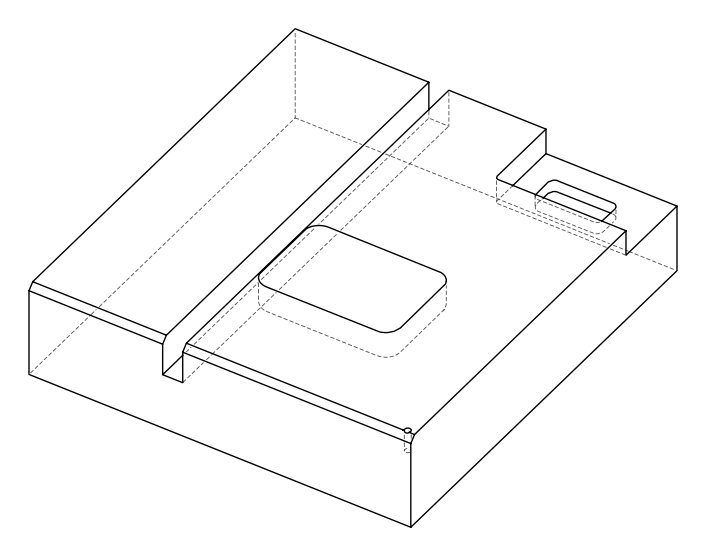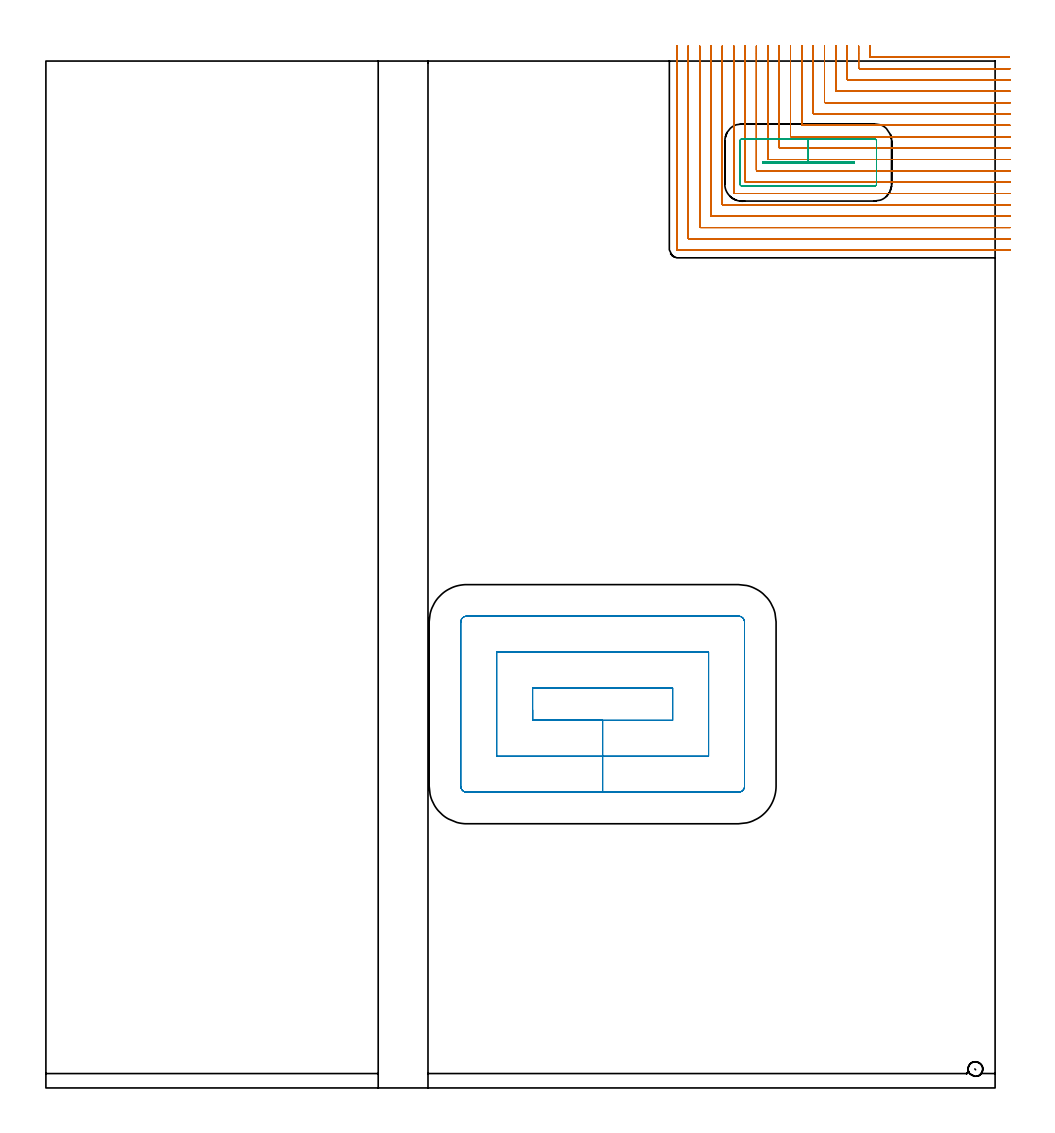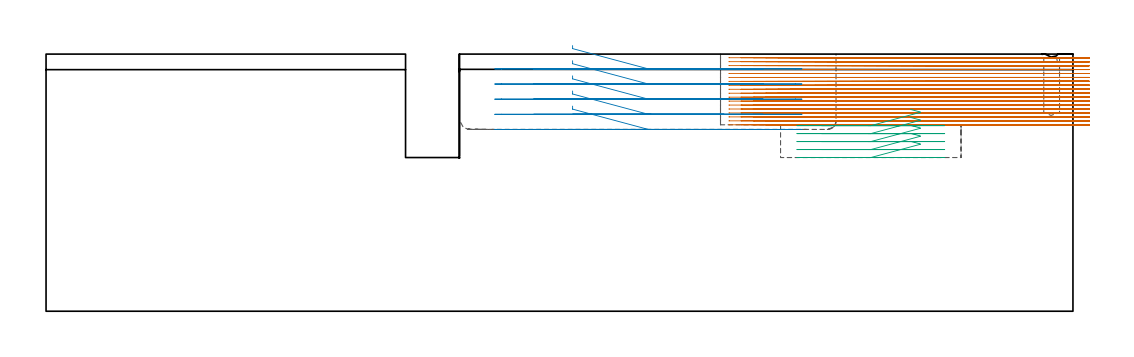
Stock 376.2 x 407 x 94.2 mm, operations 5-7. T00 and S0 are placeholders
(PLAN: 8 operations, 6 tool changes, 135.2 min)
(1 SPOT_DRILL | STEP1POCKET | NXT0321_9005460120000 | 0.03 min | 1 mm3)
(2 DRILL_BLIND_HOLE_INTO_CENTER | STEP1POCKET | NXT0301_029 | 0.1 min | 568 mm3)
(3 AREA_MILL | FG_CHAMFER_SURFACE | UGT0205_001 | 3.3 min | 2200 mm3)
(4 AREA_MILL_1 | FG_CHAMFER_SURFACE_1 | UGT0205_001 | 5.48 min | 3715 mm3)
(5 MILL_CORNER_NOTCH_RECTANGULAR | CORNER_NOTCH_RECTANGULAR | NXT0201_008 | Follow Part, ap 1.5, ae 75% | 97.23 min | 260737 mm3)
(6 MILL_RECTANGULAR_POCKET | POCKET_RECTANGULAR_STRAIGHT | NXT0201_007 | Follow Part, ap 6.25, ae 75% | 8.45 min | 353552 mm3)
(7 MILL_RECTANGULAR_POCKET_1 | POCKET_RECTANGULAR_STRAIGHT_1 | NXT0201_011 | Follow Part, ap 3, ae 75% | 2.75 min | 23785 mm3)
(8 MILL_RECTANGULAR_SLOT | SLOT_RECTANGULAR | NXT0201_012 | Follow Part, ap 4, ae 75% | 17.86 min | 303783 mm3)
(TOOL NXT0321_9005460120000 | NC Spot Drill, 142deg, 12mm, Carbide, Uncoated | D12 PA142 FL30 Z2)
(TOOL NXT0301_029 | Carbide Drill 5.8mm [860.1-0580-017A1-MM 2214] | D5.8 PA140 FL28 Z2)
(TOOL UGT0205_001 | Chamfer Mill 20 x 3 x 45 deg. | D20 FL50 Z2)
(TOOL NXT0201_008 | ENDMILL 6mm [2P460-0600-NA 1630] | D6 FL26 Z6)
(TOOL NXT0201_007 | ENDMILL 25mm [R216.25-25050GCK54P 1620] | D25 R3 FL54 Z5)
(TOOL NXT0201_011 | ENDMILL 12mm [2P460-1200-NA 1630] | D12 FL38 Z6)
(TOOL NXT0201_012 | ENDMILL 16mm [2P460-1600-NA 1630] | D16 FL38 Z6)
(OP 5 MILL_CORNER_NOTCH_RECTANGULAR)
G17 G21 G94 G90
T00 M6
G54
G17 G0 G90 X326.6 Y413. S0 M3
G43 Z104.317 H1
Z92.871
G94 G1 Y410. F250.
Y408.795 F500.
G3 X326.895 Y408.5 R0.3
G1 X378.798
X381.798 F250.
G0 Z104.317
X322.1 Y413.
Z92.871
G1 Y410.
Y404.295 F500.
G3 X322.395 Y404. R0.3
G1 X379.2
X382.2 F250.
G0 Z104.317
X317.6 Y413.
Z92.871
G1 Y410.
Y399.795 F500.
G3 X317.895 Y399.5 R0.3
G1 X379.2
X382.2 F250.
G0 Z104.317
X313.1 Y413.
Z92.871
G1 Y410.
Y395.295 F500.
G3 X313.395 Y395. R0.3
G1 X379.2
X382.2 F250.
G0 Z104.317
X308.6 Y413.
Z92.871
G1 Y410.
Y390.795 F500.
G3 X308.895 Y390.5 R0.3
G1 X379.2
X382.2 F250.
G0 Z104.317
X304.1 Y413.
Z92.871
G1 Y410.
Y386.295 F500.
G3 X304.395 Y386. R0.3
G1 X379.2
X382.2 F250.
G0 Z104.317
X299.6 Y413.
Z92.871
G1 Y410.
Y381.796 F500.
G3 X299.896 Y381.5 R0.3
G1 X379.2
X382.2 F250.
G0 Z104.317
X295.1 Y413.
Z92.871
G1 Y410.
Y377.296 F500.
G3 X295.396 Y377. R0.3
G1 X379.2
X382.2 F250.
G0 Z104.317
X290.6 Y413.
Z92.871
G1 Y410.
Y372.796 F500.
G3 X290.896 Y372.5 R0.3
G1 X379.2
X382.2 F250.
G0 Z104.317
X286.1 Y413.
Z92.871
G1 Y410.
Y368.296 F500.
G3 X286.396 Y368. R0.3
G1 X379.2
X382.2 F250.
G0 Z104.317
X281.6 Y413.
Z92.871
G1 Y410.
Y363.796 F500.
G3 X281.896 Y363.5 R0.3
G1 X379.2
X382.2 F250.
G0 Z104.317
X277.1 Y413.
Z92.871
G1 Y410.
Y359.297 F500.
G3 X277.397 Y359. R0.3
G1 X379.2
X382.2 F250.
G0 Z104.317
X272.6 Y413.
Z92.871
G1 Y410.
Y354.797 F500.
G3 X272.897 Y354.5 R0.3
G1 X379.2
X382.2 F250.
G0 Z104.317
X268.1 Y413.
Z92.871
G1 Y410.
Y350.297 F500.
G3 X268.397 Y350. R0.3
G1 X379.2
X382.2 F250.
G0 Z104.317
X263.6 Y413.
Z92.871
G1 Y410.
Y345.797 F500.
G3 X263.897 Y345.5 R0.3
G1 X379.2
X382.2 F250.
G0 Z104.317
X259.1 Y413.
Z92.871
G1 Y410.
Y341.297 F500.
G3 X259.397 Y341. R0.3
G1 X379.2
X382.2 F250.
G0 Z104.317
X254.6 Y413.
Z92.871
G1 Y410.
Y336.797 F500.
G3 X254.897 Y336.5 R0.3
G1 X379.2
X382.2 F250.
G0 Z104.317
X250.1 Y413.
Z92.871
G1 Y410.
Y332.297 F500.
G3 X250.397 Y332. R0.3
G1 X379.2
X382.2 F250.
G0 Z104.317
X326.6 Y413.
Z91.426
G1 Y410.
Y408.795 F500.
G3 X326.895 Y408.5 R0.3
G1 X378.798
X381.798 F250.
G0 Z104.317
X322.1 Y413.
Z91.426
G1 Y410.
Y404.295 F500.
G3 X322.395 Y404. R0.3
G1 X379.2
X382.2 F250.
G0 Z104.317
X317.6 Y413.
Z91.426
G1 Y410.
Y399.795 F500.
G3 X317.895 Y399.5 R0.3
G1 X379.2
X382.2 F250.
G0 Z104.317
X313.1 Y413.
Z91.426
G1 Y410.
Y395.295 F500.
G3 X313.395 Y395. R0.3
G1 X379.2
X382.2 F250.
G0 Z104.317
X308.6 Y413.
Z91.426
G1 Y410.
Y390.795 F500.
G3 X308.895 Y390.5 R0.3
G1 X379.2
X382.2 F250.
G0 Z104.317
X304.1 Y413.
Z91.426
G1 Y410.
Y386.295 F500.
G3 X304.395 Y386. R0.3
G1 X379.2
X382.2 F250.
G0 Z104.317
X299.6 Y413.
Z91.426
G1 Y410.
Y381.796 F500.
G3 X299.896 Y381.5 R0.3
G1 X379.2
X382.2 F250.
G0 Z104.317
X295.1 Y413.
Z91.426
G1 Y410.
Y377.296 F500.
G3 X295.396 Y377. R0.3
G1 X379.2
X382.2 F250.
G0 Z104.317
X290.6 Y413.
Z91.426
G1 Y410.
Y372.796 F500.
G3 X290.896 Y372.5 R0.3
G1 X379.2
X382.2 F250.
G0 Z104.317
X286.1 Y413.
Z91.426
G1 Y410.
Y368.296 F500.
G3 X286.396 Y368. R0.3
G1 X379.2
X382.2 F250.
G0 Z104.317
X281.6 Y413.
Z91.426
G1 Y410.
Y363.796 F500.
G3 X281.896 Y363.5 R0.3
G1 X379.2
X382.2 F250.
G0 Z104.317
X277.1 Y413.
Z91.426
G1 Y410.
Y359.297 F500.
G3 X277.397 Y359. R0.3
G1 X379.2
X382.2 F250.
G0 Z104.317
X272.6 Y413.
Z91.426
G1 Y410.
Y354.797 F500.
G3 X272.897 Y354.5 R0.3
G1 X379.2
X382.2 F250.
G0 Z104.317
X268.1 Y413.
Z91.426
G1 Y410.
Y350.297 F500.
G3 X268.397 Y350. R0.3
G1 X379.2
X382.2 F250.
G0 Z104.317
X263.6 Y413.
Z91.426
G1 Y410.
Y345.797 F500.
G3 X263.897 Y345.5 R0.3
G1 X379.2
X382.2 F250.
G0 Z104.317
X259.1 Y413.
Z91.426
G1 Y410.
Y341.297 F500.
G3 X259.397 Y341. R0.3
G1 X379.2
X382.2 F250.
G0 Z104.317
X254.6 Y413.
Z91.426
G1 Y410.
Y336.797 F500.
G3 X254.897 Y336.5 R0.3
G1 X379.2
X382.2 F250.
G0 Z104.317
X250.1 Y413.
Z91.426
G1 Y410.
Y332.297 F500.
G3 X250.397 Y332. R0.3
G1 X379.2
X382.2 F250.
G0 Z104.317
X326.6 Y413.
Z89.981
G1 Y410.
Y408.795 F500.
G3 X326.895 Y408.5 R0.3
G1 X378.798
X381.798 F250.
G0 Z104.317
X322.1 Y413.
Z89.981
G1 Y410.
Y404.295 F500.
G3 X322.395 Y404. R0.3
G1 X379.2
X382.2 F250.
G0 Z104.317
X317.6 Y413.
Z89.981
G1 Y410.
Y399.795 F500.
G3 X317.895 Y399.5 R0.3
G1 X379.2
X382.2 F250.
G0 Z104.317
X313.1 Y413.
Z89.981
G1 Y410.
Y395.295 F500.
G3 X313.395 Y395. R0.3
G1 X379.2
X382.2 F250.
G0 Z104.317
X308.6 Y413.
Z89.981
G1 Y410.
Y390.795 F500.
G3 X308.895 Y390.5 R0.3
G1 X379.2
X382.2 F250.
G0 Z104.317
X304.1 Y413.
Z89.981
G1 Y410.
Y386.295 F500.
G3 X304.395 Y386. R0.3
G1 X379.2
X382.2 F250.
G0 Z104.317
X299.6 Y413.
Z89.981
G1 Y410.
Y381.796 F500.
G3 X299.896 Y381.5 R0.3
G1 X379.2
X382.2 F250.
G0 Z104.317
X295.1 Y413.
Z89.981
G1 Y410.
Y377.296 F500.
G3 X295.396 Y377. R0.3
G1 X379.2
X382.2 F250.
G0 Z104.317
X290.6 Y413.
Z89.981
G1 Y410.
Y372.796 F500.
G3 X290.896 Y372.5 R0.3
G1 X379.2
X382.2 F250.
G0 Z104.317
X286.1 Y413.
Z89.981
G1 Y410.
Y368.296 F500.
G3 X286.396 Y368. R0.3
G1 X379.2
X382.2 F250.
G0 Z104.317
X281.6 Y413.
Z89.981
G1 Y410.
Y363.796 F500.
G3 X281.896 Y363.5 R0.3
G1 X379.2
X382.2 F250.
G0 Z104.317
X277.1 Y413.
Z89.981
G1 Y410.
Y359.297 F500.
G3 X277.397 Y359. R0.3
G1 X379.2
X382.2 F250.
G0 Z104.317
X272.6 Y413.
Z89.981
G1 Y410.
Y354.797 F500.
G3 X272.897 Y354.5 R0.3
G1 X379.2
X382.2 F250.
G0 Z104.317
X268.1 Y413.
Z89.981
G1 Y410.
Y350.297 F500.
G3 X268.397 Y350. R0.3
G1 X379.2
X382.2 F250.
G0 Z104.317
X263.6 Y413.
Z89.981
G1 Y410.
Y345.797 F500.
G3 X263.897 Y345.5 R0.3
G1 X379.2
X382.2 F250.
G0 Z104.317
X259.1 Y413.
Z89.981
G1 Y410.
Y341.297 F500.
G3 X259.397 Y341. R0.3
G1 X379.2
X382.2 F250.
G0 Z104.317
X254.6 Y413.
Z89.981
G1 Y410.
Y336.797 F500.
G3 X254.897 Y336.5 R0.3
G1 X379.2
X382.2 F250.
G0 Z104.317
X250.1 Y413.
Z89.981
G1 Y410.
Y332.297 F500.
G3 X250.397 Y332. R0.3
G1 X379.2
X382.2 F250.
G0 Z104.317
X326.6 Y413.
Z88.535
G1 Y410.
Y408.795 F500.
G3 X326.895 Y408.5 R0.3
G1 X378.798
X381.798 F250.
G0 Z104.317
X322.1 Y413.
Z88.535
G1 Y410.
Y404.295 F500.
G3 X322.395 Y404. R0.3
G1 X379.2
X382.2 F250.
G0 Z104.317
X317.6 Y413.
Z88.535
G1 Y410.
Y399.795 F500.
G3 X317.895 Y399.5 R0.3
G1 X379.2
X382.2 F250.
G0 Z104.317
X313.1 Y413.
Z88.535
G1 Y410.
Y395.295 F500.
G3 X313.395 Y395. R0.3
G1 X379.2
X382.2 F250.
G0 Z104.317
X308.6 Y413.
Z88.535
G1 Y410.
Y390.795 F500.
G3 X308.895 Y390.5 R0.3
G1 X379.2
X382.2 F250.
G0 Z104.317
X304.1 Y413.
Z88.535
G1 Y410.
Y386.295 F500.
G3 X304.395 Y386. R0.3
G1 X379.2
X382.2 F250.
G0 Z104.317
X299.6 Y413.
Z88.535
G1 Y410.
Y381.796 F500.
G3 X299.896 Y381.5 R0.3
G1 X379.2
X382.2 F250.
G0 Z104.317
X295.1 Y413.
Z88.535
G1 Y410.
Y377.296 F500.
G3 X295.396 Y377. R0.3
G1 X379.2
X382.2 F250.
G0 Z104.317
X290.6 Y413.
Z88.535
G1 Y410.
Y372.796 F500.
G3 X290.896 Y372.5 R0.3
G1 X379.2
X382.2 F250.
G0 Z104.317
X286.1 Y413.
Z88.535
G1 Y410.
Y368.296 F500.
G3 X286.396 Y368. R0.3
G1 X379.2
X382.2 F250.
G0 Z104.317
X281.6 Y413.
Z88.535
G1 Y410.
Y363.796 F500.
G3 X281.896 Y363.5 R0.3
G1 X379.2
X382.2 F250.
G0 Z104.317
X277.1 Y413.
Z88.535
G1 Y410.
Y359.297 F500.
G3 X277.397 Y359. R0.3
G1 X379.2
X382.2 F250.
G0 Z104.317
X272.6 Y413.
Z88.535
G1 Y410.
Y354.797 F500.
G3 X272.897 Y354.5 R0.3
G1 X379.2
X382.2 F250.
G0 Z104.317
X268.1 Y413.
Z88.535
G1 Y410.
Y350.297 F500.
G3 X268.397 Y350. R0.3
G1 X379.2
X382.2 F250.
G0 Z104.317
X263.6 Y413.
Z88.535
G1 Y410.
Y345.797 F500.
G3 X263.897 Y345.5 R0.3
G1 X379.2
X382.2 F250.
G0 Z104.317
X259.1 Y413.
Z88.535
G1 Y410.
Y341.297 F500.
G3 X259.397 Y341. R0.3
G1 X379.2
X382.2 F250.
G0 Z104.317
X254.6 Y413.
Z88.535
G1 Y410.
Y336.797 F500.
G3 X254.897 Y336.5 R0.3
G1 X379.2
X382.2 F250.
G0 Z104.317
X250.1 Y413.
Z88.535
G1 Y410.
Y332.297 F500.
G3 X250.397 Y332. R0.3
G1 X379.2
X382.2 F250.
G0 Z104.317
X326.6 Y413.
Z87.09
G1 Y410.
Y408.795 F500.
G3 X326.895 Y408.5 R0.3
G1 X378.798
X381.798 F250.
G0 Z104.317
X322.1 Y413.
Z87.09
G1 Y410.
Y404.295 F500.
G3 X322.395 Y404. R0.3
G1 X379.2
X382.2 F250.
G0 Z104.317
X317.6 Y413.
Z87.09
G1 Y410.
Y399.795 F500.
G3 X317.895 Y399.5 R0.3
G1 X379.2
X382.2 F250.
G0 Z104.317
X313.1 Y413.
Z87.09
G1 Y410.
Y395.295 F500.
G3 X313.395 Y395. R0.3
G1 X379.2
X382.2 F250.
G0 Z104.317
X308.6 Y413.
Z87.09
G1 Y410.
Y390.795 F500.
G3 X308.895 Y390.5 R0.3
G1 X379.2
X382.2 F250.
G0 Z104.317
X304.1 Y413.
Z87.09
G1 Y410.
Y386.295 F500.
G3 X304.395 Y386. R0.3
G1 X379.2
X382.2 F250.
G0 Z104.317
X299.6 Y413.
Z87.09
G1 Y410.
Y381.796 F500.
G3 X299.896 Y381.5 R0.3
G1 X379.2
X382.2 F250.
G0 Z104.317
X295.1 Y413.
Z87.09
G1 Y410.
Y377.296 F500.
G3 X295.396 Y377. R0.3
G1 X379.2
X382.2 F250.
G0 Z104.317
X290.6 Y413.
Z87.09
G1 Y410.
Y372.796 F500.
G3 X290.896 Y372.5 R0.3
G1 X379.2
X382.2 F250.
G0 Z104.317
X286.1 Y413.
Z87.09
G1 Y410.
Y368.296 F500.
G3 X286.396 Y368. R0.3
G1 X379.2
X382.2 F250.
G0 Z104.317
X281.6 Y413.
Z87.09
G1 Y410.
Y363.796 F500.
G3 X281.896 Y363.5 R0.3
G1 X379.2
X382.2 F250.
G0 Z104.317
X277.1 Y413.
Z87.09
G1 Y410.
Y359.297 F500.
G3 X277.397 Y359. R0.3
G1 X379.2
X382.2 F250.
G0 Z104.317
X272.6 Y413.
Z87.09
G1 Y410.
Y354.797 F500.
G3 X272.897 Y354.5 R0.3
G1 X379.2
X382.2 F250.
G0 Z104.317
X268.1 Y413.
Z87.09
G1 Y410.
Y350.297 F500.
G3 X268.397 Y350. R0.3
G1 X379.2
X382.2 F250.
G0 Z104.317
X263.6 Y413.
Z87.09
G1 Y410.
Y345.797 F500.
G3 X263.897 Y345.5 R0.3
G1 X379.2
X382.2 F250.
G0 Z104.317
X259.1 Y413.
Z87.09
G1 Y410.
Y341.297 F500.
G3 X259.397 Y341. R0.3
G1 X379.2
X382.2 F250.
G0 Z104.317
X254.6 Y413.
Z87.09
G1 Y410.
Y336.797 F500.
G3 X254.897 Y336.5 R0.3
G1 X379.2
X382.2 F250.
G0 Z104.317
X250.1 Y413.
Z87.09
G1 Y410.
Y332.297 F500.
G3 X250.397 Y332. R0.3
G1 X379.2
X382.2 F250.
G0 Z104.317
X326.6 Y413.
Z85.644
G1 Y410.
Y408.795 F500.
G3 X326.895 Y408.5 R0.3
G1 X378.798
X381.798 F250.
G0 Z104.317
X322.1 Y413.
Z85.644
G1 Y410.
Y404.295 F500.
G3 X322.395 Y404. R0.3
G1 X379.2
X382.2 F250.
G0 Z104.317
X317.6 Y413.
Z85.644
G1 Y410.
Y399.795 F500.
G3 X317.895 Y399.5 R0.3
G1 X379.2
X382.2 F250.
G0 Z104.317
X313.1 Y413.
Z85.644
G1 Y410.
Y395.295 F500.
G3 X313.395 Y395. R0.3
G1 X379.2
X382.2 F250.
G0 Z104.317
X308.6 Y413.
Z85.644
G1 Y410.
Y390.795 F500.
G3 X308.895 Y390.5 R0.3
G1 X379.2
X382.2 F250.
G0 Z104.317
X304.1 Y413.
Z85.644
G1 Y410.
Y386.295 F500.
G3 X304.395 Y386. R0.3
G1 X379.2
X382.2 F250.
G0 Z104.317
X299.6 Y413.
Z85.644
G1 Y410.
Y381.796 F500.
G3 X299.896 Y381.5 R0.3
G1 X379.2
X382.2 F250.
G0 Z104.317
X295.1 Y413.
Z85.644
G1 Y410.
Y377.296 F500.
G3 X295.396 Y377. R0.3
G1 X379.2
X382.2 F250.
G0 Z104.317
X290.6 Y413.
Z85.644
G1 Y410.
Y372.796 F500.
G3 X290.896 Y372.5 R0.3
G1 X379.2
X382.2 F250.
G0 Z104.317
X286.1 Y413.
Z85.644
G1 Y410.
Y368.296 F500.
G3 X286.396 Y368. R0.3
G1 X379.2
X382.2 F250.
G0 Z104.317
X281.6 Y413.
Z85.644
G1 Y410.
Y363.796 F500.
G3 X281.896 Y363.5 R0.3
G1 X379.2
X382.2 F250.
G0 Z104.317
X277.1 Y413.
Z85.644
G1 Y410.
Y359.297 F500.
G3 X277.397 Y359. R0.3
G1 X379.2
X382.2 F250.
G0 Z104.317
X272.6 Y413.
Z85.644
G1 Y410.
Y354.797 F500.
G3 X272.897 Y354.5 R0.3
G1 X379.2
X382.2 F250.
G0 Z104.317
X268.1 Y413.
Z85.644
G1 Y410.
Y350.297 F500.
G3 X268.397 Y350. R0.3
G1 X379.2
X382.2 F250.
G0 Z104.317
X263.6 Y413.
Z85.644
G1 Y410.
Y345.797 F500.
G3 X263.897 Y345.5 R0.3
G1 X379.2
X382.2 F250.
G0 Z104.317
X259.1 Y413.
Z85.644
G1 Y410.
Y341.297 F500.
G3 X259.397 Y341. R0.3
G1 X379.2
X382.2 F250.
G0 Z104.317
X254.6 Y413.
Z85.644
G1 Y410.
Y336.797 F500.
G3 X254.897 Y336.5 R0.3
G1 X379.2
X382.2 F250.
G0 Z104.317
X250.1 Y413.
Z85.644
G1 Y410.
Y332.297 F500.
G3 X250.397 Y332. R0.3
G1 X379.2
X382.2 F250.
G0 Z104.317
X326.6 Y413.
Z84.199
G1 Y410.
Y408.795 F500.
G3 X326.895 Y408.5 R0.3
G1 X378.798
X381.798 F250.
G0 Z104.317
X322.1 Y413.
Z84.199
G1 Y410.
Y404.295 F500.
G3 X322.395 Y404. R0.3
G1 X379.2
X382.2 F250.
G0 Z104.317
X317.6 Y413.
Z84.199
G1 Y410.
Y399.795 F500.
G3 X317.895 Y399.5 R0.3
G1 X379.2
X382.2 F250.
G0 Z104.317
X313.1 Y413.
Z84.199
G1 Y410.
Y395.295 F500.
G3 X313.395 Y395. R0.3
G1 X379.2
X382.2 F250.
G0 Z104.317
X308.6 Y413.
Z84.199
G1 Y410.
Y390.795 F500.
G3 X308.895 Y390.5 R0.3
G1 X379.2
X382.2 F250.
G0 Z104.317
X304.1 Y413.
Z84.199
G1 Y410.
Y386.295 F500.
G3 X304.395 Y386. R0.3
G1 X379.2
X382.2 F250.
G0 Z104.317
X299.6 Y413.
Z84.199
G1 Y410.
Y381.796 F500.
G3 X299.896 Y381.5 R0.3
G1 X379.2
X382.2 F250.
G0 Z104.317
X295.1 Y413.
Z84.199
G1 Y410.
Y377.296 F500.
G3 X295.396 Y377. R0.3
G1 X379.2
X382.2 F250.
G0 Z104.317
X290.6 Y413.
Z84.199
G1 Y410.
Y372.796 F500.
G3 X290.896 Y372.5 R0.3
G1 X379.2
X382.2 F250.
G0 Z104.317
X286.1 Y413.
Z84.199
G1 Y410.
Y368.296 F500.
G3 X286.396 Y368. R0.3
G1 X379.2
X382.2 F250.
G0 Z104.317
X281.6 Y413.
Z84.199
G1 Y410.
Y363.796 F500.
G3 X281.896 Y363.5 R0.3
G1 X379.2
X382.2 F250.
G0 Z104.317
X277.1 Y413.
Z84.199
G1 Y410.
Y359.297 F500.
G3 X277.397 Y359. R0.3
G1 X379.2
X382.2 F250.
G0 Z104.317
X272.6 Y413.
Z84.199
G1 Y410.
Y354.797 F500.
G3 X272.897 Y354.5 R0.3
G1 X379.2
X382.2 F250.
G0 Z104.317
X268.1 Y413.
Z84.199
G1 Y410.
Y350.297 F500.
G3 X268.397 Y350. R0.3
G1 X379.2
X382.2 F250.
G0 Z104.317
X263.6 Y413.
Z84.199
G1 Y410.
Y345.797 F500.
G3 X263.897 Y345.5 R0.3
G1 X379.2
X382.2 F250.
G0 Z104.317
X259.1 Y413.
Z84.199
G1 Y410.
Y341.297 F500.
G3 X259.397 Y341. R0.3
G1 X379.2
X382.2 F250.
G0 Z104.317
X254.6 Y413.
Z84.199
G1 Y410.
Y336.797 F500.
G3 X254.897 Y336.5 R0.3
G1 X379.2
X382.2 F250.
G0 Z104.317
X250.1 Y413.
Z84.199
G1 Y410.
Y332.297 F500.
G3 X250.397 Y332. R0.3
G1 X379.2
X382.2 F250.
G0 Z104.317
X326.6 Y413.
Z82.754
G1 Y410.
Y408.795 F500.
G3 X326.895 Y408.5 R0.3
G1 X378.798
X381.798 F250.
G0 Z104.317
X322.1 Y413.
Z82.754
G1 Y410.
Y404.295 F500.
G3 X322.395 Y404. R0.3
G1 X379.2
X382.2 F250.
G0 Z104.317
X317.6 Y413.
Z82.754
G1 Y410.
Y399.795 F500.
G3 X317.895 Y399.5 R0.3
G1 X379.2
X382.2 F250.
G0 Z104.317
X313.1 Y413.
Z82.754
G1 Y410.
Y395.295 F500.
G3 X313.395 Y395. R0.3
G1 X379.2
X382.2 F250.
G0 Z104.317
X308.6 Y413.
Z82.754
G1 Y410.
Y390.795 F500.
G3 X308.895 Y390.5 R0.3
G1 X379.2
X382.2 F250.
G0 Z104.317
X304.1 Y413.
Z82.754
G1 Y410.
Y386.295 F500.
G3 X304.395 Y386. R0.3
G1 X379.2
X382.2 F250.
G0 Z104.317
X299.6 Y413.
Z82.754
G1 Y410.
Y381.796 F500.
G3 X299.896 Y381.5 R0.3
G1 X379.2
X382.2 F250.
G0 Z104.317
X295.1 Y413.
Z82.754
G1 Y410.
Y377.296 F500.
G3 X295.396 Y377. R0.3
G1 X379.2
X382.2 F250.
G0 Z104.317
X290.6 Y413.
Z82.754
G1 Y410.
Y372.796 F500.
G3 X290.896 Y372.5 R0.3
G1 X379.2
X382.2 F250.
G0 Z104.317
X286.1 Y413.
Z82.754
G1 Y410.
Y368.296 F500.
G3 X286.396 Y368. R0.3
G1 X379.2
X382.2 F250.
G0 Z104.317
X281.6 Y413.
Z82.754
G1 Y410.
Y363.796 F500.
G3 X281.896 Y363.5 R0.3
G1 X379.2
X382.2 F250.
G0 Z104.317
X277.1 Y413.
Z82.754
G1 Y410.
Y359.297 F500.
G3 X277.397 Y359. R0.3
G1 X379.2
X382.2 F250.
G0 Z104.317
X272.6 Y413.
Z82.754
G1 Y410.
Y354.797 F500.
G3 X272.897 Y354.5 R0.3
G1 X379.2
X382.2 F250.
G0 Z104.317
X268.1 Y413.
Z82.754
G1 Y410.
Y350.297 F500.
G3 X268.397 Y350. R0.3
G1 X379.2
X382.2 F250.
G0 Z104.317
X263.6 Y413.
Z82.754
G1 Y410.
Y345.797 F500.
G3 X263.897 Y345.5 R0.3
G1 X379.2
X382.2 F250.
G0 Z104.317
X259.1 Y413.
Z82.754
G1 Y410.
Y341.297 F500.
G3 X259.397 Y341. R0.3
G1 X379.2
X382.2 F250.
G0 Z104.317
X254.6 Y413.
Z82.754
G1 Y410.
Y336.797 F500.
G3 X254.897 Y336.5 R0.3
G1 X379.2
X382.2 F250.
G0 Z104.317
X250.1 Y413.
Z82.754
G1 Y410.
Y332.297 F500.
G3 X250.397 Y332. R0.3
G1 X379.2
X382.2 F250.
G0 Z104.317
X326.6 Y413.
Z81.308
G1 Y410.
Y408.795 F500.
G3 X326.895 Y408.5 R0.3
G1 X378.798
X381.798 F250.
G0 Z104.317
X322.1 Y413.
Z81.308
G1 Y410.
Y404.295 F500.
G3 X322.395 Y404. R0.3
G1 X379.2
X382.2 F250.
G0 Z104.317
X317.6 Y413.
Z81.308
G1 Y410.
Y399.795 F500.
G3 X317.895 Y399.5 R0.3
G1 X379.2
X382.2 F250.
G0 Z104.317
X313.1 Y413.
Z81.308
G1 Y410.
Y395.295 F500.
G3 X313.395 Y395. R0.3
G1 X379.2
X382.2 F250.
G0 Z104.317
X308.6 Y413.
Z81.308
G1 Y410.
Y390.795 F500.
G3 X308.895 Y390.5 R0.3
G1 X379.2
X382.2 F250.
G0 Z104.317
X304.1 Y413.
Z81.308
G1 Y410.
Y386.295 F500.
G3 X304.395 Y386. R0.3
G1 X379.2
X382.2 F250.
G0 Z104.317
X299.6 Y413.
Z81.308
G1 Y410.
Y381.796 F500.
G3 X299.896 Y381.5 R0.3
G1 X379.2
X382.2 F250.
G0 Z104.317
X295.1 Y413.
Z81.308
G1 Y410.
Y377.296 F500.
G3 X295.396 Y377. R0.3
G1 X379.2
X382.2 F250.
G0 Z104.317
X290.6 Y413.
Z81.308
G1 Y410.
Y372.796 F500.
G3 X290.896 Y372.5 R0.3
G1 X379.2
X382.2 F250.
G0 Z104.317
X286.1 Y413.
Z81.308
G1 Y410.
Y368.296 F500.
G3 X286.396 Y368. R0.3
G1 X379.2
X382.2 F250.
G0 Z104.317
X281.6 Y413.
Z81.308
G1 Y410.
Y363.796 F500.
G3 X281.896 Y363.5 R0.3
G1 X379.2
X382.2 F250.
G0 Z104.317
X277.1 Y413.
Z81.308
G1 Y410.
Y359.297 F500.
G3 X277.397 Y359. R0.3
G1 X379.2
X382.2 F250.
G0 Z104.317
X272.6 Y413.
Z81.308
G1 Y410.
Y354.797 F500.
G3 X272.897 Y354.5 R0.3
G1 X379.2
X382.2 F250.
G0 Z104.317
X268.1 Y413.
Z81.308
G1 Y410.
Y350.297 F500.
G3 X268.397 Y350. R0.3
G1 X379.2
X382.2 F250.
G0 Z104.317
X263.6 Y413.
Z81.308
G1 Y410.
Y345.797 F500.
G3 X263.897 Y345.5 R0.3
G1 X379.2
X382.2 F250.
G0 Z104.317
X259.1 Y413.
Z81.308
G1 Y410.
Y341.297 F500.
G3 X259.397 Y341. R0.3
G1 X379.2
X382.2 F250.
G0 Z104.317
X254.6 Y413.
Z81.308
G1 Y410.
Y336.797 F500.
G3 X254.897 Y336.5 R0.3
G1 X379.2
X382.2 F250.
G0 Z104.317
X250.1 Y413.
Z81.308
G1 Y410.
Y332.297 F500.
G3 X250.397 Y332. R0.3
G1 X379.2
X382.2 F250.
G0 Z104.317
X326.6 Y413.
Z79.863
G1 Y410.
Y408.795 F500.
G3 X326.895 Y408.5 R0.3
G1 X378.798
X381.798 F250.
G0 Z104.317
X322.1 Y413.
Z79.863
G1 Y410.
Y404.295 F500.
G3 X322.395 Y404. R0.3
G1 X379.2
X382.2 F250.
G0 Z104.317
X317.6 Y413.
Z79.863
G1 Y410.
Y399.795 F500.
G3 X317.895 Y399.5 R0.3
G1 X379.2
X382.2 F250.
G0 Z104.317
X313.1 Y413.
Z79.863
G1 Y410.
Y395.295 F500.
G3 X313.395 Y395. R0.3
G1 X379.2
X382.2 F250.
G0 Z104.317
X308.6 Y413.
Z79.863
G1 Y410.
Y390.795 F500.
G3 X308.895 Y390.5 R0.3
G1 X379.2
X382.2 F250.
G0 Z104.317
X304.1 Y413.
Z79.863
G1 Y410.
Y386.295 F500.
G3 X304.395 Y386. R0.3
G1 X379.2
X382.2 F250.
G0 Z104.317
X299.6 Y413.
Z79.863
G1 Y410.
Y381.796 F500.
G3 X299.896 Y381.5 R0.3
G1 X379.2
X382.2 F250.
G0 Z104.317
X295.1 Y413.
Z79.863
G1 Y410.
Y377.296 F500.
G3 X295.396 Y377. R0.3
G1 X379.2
X382.2 F250.
G0 Z104.317
X290.6 Y413.
Z79.863
G1 Y410.
Y372.796 F500.
G3 X290.896 Y372.5 R0.3
G1 X379.2
X382.2 F250.
G0 Z104.317
X286.1 Y413.
Z79.863
G1 Y410.
Y368.296 F500.
G3 X286.396 Y368. R0.3
G1 X379.2
X382.2 F250.
G0 Z104.317
X281.6 Y413.
Z79.863
G1 Y410.
Y363.796 F500.
G3 X281.896 Y363.5 R0.3
G1 X379.2
X382.2 F250.
G0 Z104.317
X277.1 Y413.
Z79.863
G1 Y410.
Y359.297 F500.
G3 X277.397 Y359. R0.3
G1 X379.2
X382.2 F250.
G0 Z104.317
X272.6 Y413.
Z79.863
G1 Y410.
Y354.797 F500.
G3 X272.897 Y354.5 R0.3
G1 X379.2
X382.2 F250.
G0 Z104.317
X268.1 Y413.
Z79.863
G1 Y410.
Y350.297 F500.
G3 X268.397 Y350. R0.3
G1 X379.2
X382.2 F250.
G0 Z104.317
X263.6 Y413.
Z79.863
G1 Y410.
Y345.797 F500.
G3 X263.897 Y345.5 R0.3
G1 X379.2
X382.2 F250.
G0 Z104.317
X259.1 Y413.
Z79.863
G1 Y410.
Y341.297 F500.
G3 X259.397 Y341. R0.3
G1 X379.2
X382.2 F250.
G0 Z104.317
X254.6 Y413.
Z79.863
G1 Y410.
Y336.797 F500.
G3 X254.897 Y336.5 R0.3
G1 X379.2
X382.2 F250.
G0 Z104.317
X250.1 Y413.
Z79.863
G1 Y410.
Y332.297 F500.
G3 X250.397 Y332. R0.3
G1 X379.2
X382.2 F250.
G0 Z104.317
X326.6 Y413.
Z78.418
G1 Y410.
Y408.795 F500.
G3 X326.895 Y408.5 R0.3
G1 X378.798
X381.798 F250.
G0 Z104.317
X322.1 Y413.
Z78.418
G1 Y410.
Y404.295 F500.
G3 X322.395 Y404. R0.3
G1 X379.2
X382.2 F250.
G0 Z104.317
X317.6 Y413.
Z78.418
G1 Y410.
Y399.795 F500.
G3 X317.895 Y399.5 R0.3
G1 X379.2
X382.2 F250.
G0 Z104.317
X313.1 Y413.
Z78.418
G1 Y410.
Y395.295 F500.
G3 X313.395 Y395. R0.3
G1 X379.2
X382.2 F250.
G0 Z104.317
X308.6 Y413.
Z78.418
G1 Y410.
Y390.795 F500.
G3 X308.895 Y390.5 R0.3
G1 X379.2
X382.2 F250.
G0 Z104.317
X304.1 Y413.
Z78.418
G1 Y410.
Y386.295 F500.
G3 X304.395 Y386. R0.3
G1 X379.2
X382.2 F250.
G0 Z104.317
X299.6 Y413.
Z78.418
G1 Y410.
Y381.796 F500.
G3 X299.896 Y381.5 R0.3
G1 X379.2
X382.2 F250.
G0 Z104.317
X295.1 Y413.
Z78.418
G1 Y410.
Y377.296 F500.
G3 X295.396 Y377. R0.3
G1 X379.2
X382.2 F250.
G0 Z104.317
X290.6 Y413.
Z78.418
G1 Y410.
Y372.796 F500.
G3 X290.896 Y372.5 R0.3
G1 X379.2
X382.2 F250.
G0 Z104.317
X286.1 Y413.
Z78.418
G1 Y410.
Y368.296 F500.
G3 X286.396 Y368. R0.3
G1 X379.2
X382.2 F250.
G0 Z104.317
X281.6 Y413.
Z78.418
G1 Y410.
Y363.796 F500.
G3 X281.896 Y363.5 R0.3
G1 X379.2
X382.2 F250.
G0 Z104.317
X277.1 Y413.
Z78.418
G1 Y410.
Y359.297 F500.
G3 X277.397 Y359. R0.3
G1 X379.2
X382.2 F250.
G0 Z104.317
X272.6 Y413.
Z78.418
G1 Y410.
Y354.797 F500.
G3 X272.897 Y354.5 R0.3
G1 X379.2
X382.2 F250.
G0 Z104.317
X268.1 Y413.
Z78.418
G1 Y410.
Y350.297 F500.
G3 X268.397 Y350. R0.3
G1 X379.2
X382.2 F250.
G0 Z104.317
X263.6 Y413.
Z78.418
G1 Y410.
Y345.797 F500.
G3 X263.897 Y345.5 R0.3
G1 X379.2
X382.2 F250.
G0 Z104.317
X259.1 Y413.
Z78.418
G1 Y410.
Y341.297 F500.
G3 X259.397 Y341. R0.3
G1 X379.2
X382.2 F250.
G0 Z104.317
X254.6 Y413.
Z78.418
G1 Y410.
Y336.797 F500.
G3 X254.897 Y336.5 R0.3
G1 X379.2
X382.2 F250.
G0 Z104.317
X250.1 Y413.
Z78.418
G1 Y410.
Y332.297 F500.
G3 X250.397 Y332. R0.3
G1 X379.2
X382.2 F250.
G0 Z104.317
X326.6 Y413.
Z76.972
G1 Y410.
Y408.795 F500.
G3 X326.895 Y408.5 R0.3
G1 X378.798
X381.798 F250.
G0 Z104.317
X322.1 Y413.
Z76.972
G1 Y410.
Y404.295 F500.
G3 X322.395 Y404. R0.3
G1 X379.2
X382.2 F250.
G0 Z104.317
X317.6 Y413.
Z76.972
G1 Y410.
Y399.795 F500.
G3 X317.895 Y399.5 R0.3
G1 X379.2
X382.2 F250.
G0 Z104.317
X313.1 Y413.
Z76.972
G1 Y410.
Y395.295 F500.
G3 X313.395 Y395. R0.3
G1 X379.2
X382.2 F250.
G0 Z104.317
X308.6 Y413.
Z76.972
G1 Y410.
Y390.795 F500.
G3 X308.895 Y390.5 R0.3
G1 X379.2
X382.2 F250.
G0 Z104.317
X304.1 Y413.
Z76.972
G1 Y410.
Y386.295 F500.
G3 X304.395 Y386. R0.3
G1 X379.2
X382.2 F250.
G0 Z104.317
X299.6 Y413.
Z76.972
G1 Y410.
Y381.796 F500.
G3 X299.896 Y381.5 R0.3
G1 X379.2
X382.2 F250.
G0 Z104.317
X295.1 Y413.
Z76.972
G1 Y410.
Y377.296 F500.
G3 X295.396 Y377. R0.3
G1 X379.2
X382.2 F250.
G0 Z104.317
X290.6 Y413.
Z76.972
G1 Y410.
Y372.796 F500.
G3 X290.896 Y372.5 R0.3
G1 X379.2
X382.2 F250.
G0 Z104.317
X286.1 Y413.
Z76.972
G1 Y410.
Y368.296 F500.
G3 X286.396 Y368. R0.3
G1 X379.2
X382.2 F250.
G0 Z104.317
X281.6 Y413.
Z76.972
G1 Y410.
Y363.796 F500.
G3 X281.896 Y363.5 R0.3
G1 X379.2
X382.2 F250.
G0 Z104.317
X277.1 Y413.
Z76.972
G1 Y410.
Y359.297 F500.
G3 X277.397 Y359. R0.3
G1 X379.2
X382.2 F250.
G0 Z104.317
X272.6 Y413.
Z76.972
G1 Y410.
Y354.797 F500.
G3 X272.897 Y354.5 R0.3
G1 X379.2
X382.2 F250.
G0 Z104.317
X268.1 Y413.
Z76.972
G1 Y410.
Y350.297 F500.
G3 X268.397 Y350. R0.3
G1 X379.2
X382.2 F250.
G0 Z104.317
X263.6 Y413.
Z76.972
G1 Y410.
Y345.797 F500.
G3 X263.897 Y345.5 R0.3
G1 X379.2
X382.2 F250.
G0 Z104.317
X259.1 Y413.
Z76.972
G1 Y410.
Y341.297 F500.
G3 X259.397 Y341. R0.3
G1 X379.2
X382.2 F250.
G0 Z104.317
X254.6 Y413.
Z76.972
G1 Y410.
Y336.797 F500.
G3 X254.897 Y336.5 R0.3
G1 X379.2
X382.2 F250.
G0 Z104.317
X250.1 Y413.
Z76.972
G1 Y410.
Y332.297 F500.
G3 X250.397 Y332. R0.3
G1 X379.2
X382.2 F250.
G0 Z104.317
X326.6 Y413.
Z75.527
G1 Y410.
Y408.795 F500.
G3 X326.895 Y408.5 R0.3
G1 X378.798
X381.798 F250.
G0 Z104.317
X322.1 Y413.
Z75.527
G1 Y410.
Y404.295 F500.
G3 X322.395 Y404. R0.3
G1 X379.2
X382.2 F250.
G0 Z104.317
X317.6 Y413.
Z75.527
G1 Y410.
Y399.795 F500.
G3 X317.895 Y399.5 R0.3
G1 X379.2
X382.2 F250.
G0 Z104.317
X313.1 Y413.
Z75.527
G1 Y410.
Y395.295 F500.
G3 X313.395 Y395. R0.3
G1 X379.2
X382.2 F250.
G0 Z104.317
X308.6 Y413.
Z75.527
G1 Y410.
Y390.795 F500.
G3 X308.895 Y390.5 R0.3
G1 X379.2
X382.2 F250.
G0 Z104.317
X304.1 Y413.
Z75.527
G1 Y410.
Y386.295 F500.
G3 X304.395 Y386. R0.3
G1 X379.2
X382.2 F250.
G0 Z104.317
X299.6 Y413.
Z75.527
G1 Y410.
Y381.796 F500.
G3 X299.896 Y381.5 R0.3
G1 X379.2
X382.2 F250.
G0 Z104.317
X295.1 Y413.
Z75.527
G1 Y410.
Y377.296 F500.
G3 X295.396 Y377. R0.3
G1 X379.2
X382.2 F250.
G0 Z104.317
X290.6 Y413.
Z75.527
G1 Y410.
Y372.796 F500.
G3 X290.896 Y372.5 R0.3
G1 X379.2
X382.2 F250.
G0 Z104.317
X286.1 Y413.
Z75.527
G1 Y410.
Y368.296 F500.
G3 X286.396 Y368. R0.3
G1 X379.2
X382.2 F250.
G0 Z104.317
X281.6 Y413.
Z75.527
G1 Y410.
Y363.796 F500.
G3 X281.896 Y363.5 R0.3
G1 X379.2
X382.2 F250.
G0 Z104.317
X277.1 Y413.
Z75.527
G1 Y410.
Y359.297 F500.
G3 X277.397 Y359. R0.3
G1 X379.2
X382.2 F250.
G0 Z104.317
X272.6 Y413.
Z75.527
G1 Y410.
Y354.797 F500.
G3 X272.897 Y354.5 R0.3
G1 X379.2
X382.2 F250.
G0 Z104.317
X268.1 Y413.
Z75.527
G1 Y410.
Y350.297 F500.
G3 X268.397 Y350. R0.3
G1 X379.2
X382.2 F250.
G0 Z104.317
X263.6 Y413.
Z75.527
G1 Y410.
Y345.797 F500.
G3 X263.897 Y345.5 R0.3
G1 X379.2
X382.2 F250.
G0 Z104.317
X259.1 Y413.
Z75.527
G1 Y410.
Y341.297 F500.
G3 X259.397 Y341. R0.3
G1 X379.2
X382.2 F250.
G0 Z104.317
X254.6 Y413.
Z75.527
G1 Y410.
Y336.797 F500.
G3 X254.897 Y336.5 R0.3
G1 X379.2
X382.2 F250.
G0 Z104.317
X250.1 Y413.
Z75.527
G1 Y410.
Y332.297 F500.
G3 X250.397 Y332. R0.3
G1 X379.2
X382.2 F250.
G0 Z104.317
X326.6 Y413.
Z74.081
G1 Y410.
Y408.795 F500.
G3 X326.895 Y408.5 R0.3
G1 X378.798
X381.798 F250.
G0 Z104.317
X322.1 Y413.
Z74.081
G1 Y410.
Y404.295 F500.
G3 X322.395 Y404. R0.3
G1 X379.2
X382.2 F250.
G0 Z104.317
X317.6 Y413.
Z74.081
G1 Y410.
Y399.795 F500.
G3 X317.895 Y399.5 R0.3
G1 X379.2
X382.2 F250.
G0 Z104.317
X313.1 Y413.
Z74.081
G1 Y410.
Y395.295 F500.
G3 X313.395 Y395. R0.3
G1 X379.2
X382.2 F250.
G0 Z104.317
X308.6 Y413.
Z74.081
G1 Y410.
Y390.795 F500.
G3 X308.895 Y390.5 R0.3
G1 X379.2
X382.2 F250.
G0 Z104.317
X304.1 Y413.
Z74.081
G1 Y410.
Y386.295 F500.
G3 X304.395 Y386. R0.3
G1 X379.2
X382.2 F250.
G0 Z104.317
X299.6 Y413.
Z74.081
G1 Y410.
Y381.796 F500.
G3 X299.896 Y381.5 R0.3
G1 X379.2
X382.2 F250.
G0 Z104.317
X295.1 Y413.
Z74.081
G1 Y410.
Y377.296 F500.
G3 X295.396 Y377. R0.3
G1 X379.2
X382.2 F250.
G0 Z104.317
X290.6 Y413.
Z74.081
G1 Y410.
Y372.796 F500.
G3 X290.896 Y372.5 R0.3
G1 X379.2
X382.2 F250.
G0 Z104.317
X286.1 Y413.
Z74.081
G1 Y410.
Y368.296 F500.
G3 X286.396 Y368. R0.3
G1 X379.2
X382.2 F250.
G0 Z104.317
X281.6 Y413.
Z74.081
G1 Y410.
Y363.796 F500.
G3 X281.896 Y363.5 R0.3
G1 X379.2
X382.2 F250.
G0 Z104.317
X277.1 Y413.
Z74.081
G1 Y410.
Y359.297 F500.
G3 X277.397 Y359. R0.3
G1 X379.2
X382.2 F250.
G0 Z104.317
X272.6 Y413.
Z74.081
G1 Y410.
Y354.797 F500.
G3 X272.897 Y354.5 R0.3
G1 X379.2
X382.2 F250.
G0 Z104.317
X268.1 Y413.
Z74.081
G1 Y410.
Y350.297 F500.
G3 X268.397 Y350. R0.3
G1 X379.2
X382.2 F250.
G0 Z104.317
X263.6 Y413.
Z74.081
G1 Y410.
Y345.797 F500.
G3 X263.897 Y345.5 R0.3
G1 X379.2
X382.2 F250.
G0 Z104.317
X259.1 Y413.
Z74.081
G1 Y410.
Y341.297 F500.
G3 X259.397 Y341. R0.3
G1 X379.2
X382.2 F250.
G0 Z104.317
X254.6 Y413.
Z74.081
G1 Y410.
Y336.797 F500.
G3 X254.897 Y336.5 R0.3
G1 X379.2
X382.2 F250.
G0 Z104.317
X250.1 Y413.
Z74.081
G1 Y410.
Y332.297 F500.
G3 X250.397 Y332. R0.3
G1 X379.2
X382.2 F250.
G0 Z104.317
X326.6 Y413.
Z72.636
G1 Y410.
Y408.795 F500.
G3 X326.895 Y408.5 R0.3
G1 X378.798
X381.798 F250.
G0 Z104.317
X322.1 Y413.
Z72.636
G1 Y410.
Y404.295 F500.
G3 X322.395 Y404. R0.3
G1 X379.2
X382.2 F250.
G0 Z104.317
X317.6 Y413.
Z72.636
G1 Y410.
Y399.795 F500.
G3 X317.895 Y399.5 R0.3
G1 X379.2
X382.2 F250.
G0 Z104.317
X313.1 Y413.
Z72.636
G1 Y410.
Y395.295 F500.
G3 X313.395 Y395. R0.3
G1 X379.2
X382.2 F250.
G0 Z104.317
X308.6 Y413.
Z72.636
G1 Y410.
Y390.795 F500.
G3 X308.895 Y390.5 R0.3
G1 X379.2
X382.2 F250.
G0 Z104.317
X304.1 Y413.
Z72.636
G1 Y410.
Y386.295 F500.
G3 X304.395 Y386. R0.3
G1 X379.2
X382.2 F250.
G0 Z104.317
X299.6 Y413.
Z72.636
G1 Y410.
Y381.796 F500.
G3 X299.896 Y381.5 R0.3
G1 X379.2
X382.2 F250.
G0 Z104.317
X295.1 Y413.
Z72.636
G1 Y410.
Y377.296 F500.
G3 X295.396 Y377. R0.3
G1 X379.2
X382.2 F250.
G0 Z104.317
X290.6 Y413.
Z72.636
G1 Y410.
Y372.796 F500.
G3 X290.896 Y372.5 R0.3
G1 X379.2
X382.2 F250.
G0 Z104.317
X286.1 Y413.
Z72.636
G1 Y410.
Y368.296 F500.
G3 X286.396 Y368. R0.3
G1 X379.2
X382.2 F250.
G0 Z104.317
X281.6 Y413.
Z72.636
G1 Y410.
Y363.796 F500.
G3 X281.896 Y363.5 R0.3
G1 X379.2
X382.2 F250.
G0 Z104.317
X277.1 Y413.
Z72.636
G1 Y410.
Y359.297 F500.
G3 X277.397 Y359. R0.3
G1 X379.2
X382.2 F250.
G0 Z104.317
X272.6 Y413.
Z72.636
G1 Y410.
Y354.797 F500.
G3 X272.897 Y354.5 R0.3
G1 X379.2
X382.2 F250.
G0 Z104.317
X268.1 Y413.
Z72.636
G1 Y410.
Y350.297 F500.
G3 X268.397 Y350. R0.3
G1 X379.2
X382.2 F250.
G0 Z104.317
X263.6 Y413.
Z72.636
G1 Y410.
Y345.797 F500.
G3 X263.897 Y345.5 R0.3
G1 X379.2
X382.2 F250.
G0 Z104.317
X259.1 Y413.
Z72.636
G1 Y410.
Y341.297 F500.
G3 X259.397 Y341. R0.3
G1 X379.2
X382.2 F250.
G0 Z104.317
X254.6 Y413.
Z72.636
G1 Y410.
Y336.797 F500.
G3 X254.897 Y336.5 R0.3
G1 X379.2
X382.2 F250.
G0 Z104.317
X250.1 Y413.
Z72.636
G1 Y410.
Y332.297 F500.
G3 X250.397 Y332. R0.3
G1 X379.2
X382.2 F250.
G0 Z104.317
X326.6 Y413.
Z71.191
G1 Y410.
Y408.795 F500.
G3 X326.895 Y408.5 R0.3
G1 X378.798
X381.798 F250.
G0 Z104.317
X322.1 Y413.
Z71.191
G1 Y410.
Y404.295 F500.
G3 X322.395 Y404. R0.3
G1 X379.2
X382.2 F250.
G0 Z104.317
X317.6 Y413.
Z71.191
G1 Y410.
Y399.795 F500.
G3 X317.895 Y399.5 R0.3
G1 X379.2
X382.2 F250.
G0 Z104.317
X313.1 Y413.
Z71.191
G1 Y410.
Y395.295 F500.
G3 X313.395 Y395. R0.3
G1 X379.2
X382.2 F250.
G0 Z104.317
X308.6 Y413.
Z71.191
G1 Y410.
Y390.795 F500.
G3 X308.895 Y390.5 R0.3
G1 X379.2
X382.2 F250.
G0 Z104.317
X304.1 Y413.
Z71.191
G1 Y410.
Y386.295 F500.
G3 X304.395 Y386. R0.3
G1 X379.2
X382.2 F250.
G0 Z104.317
X299.6 Y413.
Z71.191
G1 Y410.
Y381.796 F500.
G3 X299.896 Y381.5 R0.3
G1 X379.2
X382.2 F250.
G0 Z104.317
X295.1 Y413.
Z71.191
G1 Y410.
Y377.296 F500.
G3 X295.396 Y377. R0.3
G1 X379.2
X382.2 F250.
G0 Z104.317
X290.6 Y413.
Z71.191
G1 Y410.
Y372.796 F500.
G3 X290.896 Y372.5 R0.3
G1 X379.2
X382.2 F250.
G0 Z104.317
X286.1 Y413.
Z71.191
G1 Y410.
Y368.296 F500.
G3 X286.396 Y368. R0.3
G1 X379.2
X382.2 F250.
G0 Z104.317
X281.6 Y413.
Z71.191
G1 Y410.
Y363.796 F500.
G3 X281.896 Y363.5 R0.3
G1 X379.2
X382.2 F250.
G0 Z104.317
X277.1 Y413.
Z71.191
G1 Y410.
Y359.297 F500.
G3 X277.397 Y359. R0.3
G1 X379.2
X382.2 F250.
G0 Z104.317
X272.6 Y413.
Z71.191
G1 Y410.
Y354.797 F500.
G3 X272.897 Y354.5 R0.3
G1 X379.2
X382.2 F250.
G0 Z104.317
X268.1 Y413.
Z71.191
G1 Y410.
Y350.297 F500.
G3 X268.397 Y350. R0.3
G1 X379.2
X382.2 F250.
G0 Z104.317
X263.6 Y413.
Z71.191
G1 Y410.
Y345.797 F500.
G3 X263.897 Y345.5 R0.3
G1 X379.2
X382.2 F250.
G0 Z104.317
X259.1 Y413.
Z71.191
G1 Y410.
Y341.297 F500.
G3 X259.397 Y341. R0.3
G1 X379.2
X382.2 F250.
G0 Z104.317
X254.6 Y413.
Z71.191
G1 Y410.
Y336.797 F500.
G3 X254.897 Y336.5 R0.3
G1 X379.2
X382.2 F250.
G0 Z104.317
X250.1 Y413.
Z71.191
G1 Y410.
Y332.297 F500.
G3 X250.397 Y332. R0.3
G1 X379.2
X382.2 F250.
G0 Z104.317
X326.6 Y413.
Z69.745
G1 Y410.
Y408.795 F500.
G3 X326.895 Y408.5 R0.3
G1 X378.798
X381.798 F250.
G0 Z104.317
X322.1 Y413.
Z69.745
G1 Y410.
Y404.295 F500.
G3 X322.395 Y404. R0.3
G1 X379.2
X382.2 F250.
G0 Z104.317
X317.6 Y413.
Z69.745
G1 Y410.
Y399.795 F500.
G3 X317.895 Y399.5 R0.3
G1 X379.2
X382.2 F250.
G0 Z104.317
X313.1 Y413.
Z69.745
G1 Y410.
Y395.295 F500.
G3 X313.395 Y395. R0.3
G1 X379.2
X382.2 F250.
G0 Z104.317
X308.6 Y413.
Z69.745
G1 Y410.
Y390.795 F500.
G3 X308.895 Y390.5 R0.3
G1 X379.2
X382.2 F250.
G0 Z104.317
X304.1 Y413.
Z69.745
G1 Y410.
Y386.295 F500.
G3 X304.395 Y386. R0.3
G1 X379.2
X382.2 F250.
G0 Z104.317
X299.6 Y413.
Z69.745
G1 Y410.
Y381.796 F500.
G3 X299.896 Y381.5 R0.3
G1 X379.2
X382.2 F250.
G0 Z104.317
X295.1 Y413.
Z69.745
G1 Y410.
Y377.296 F500.
G3 X295.396 Y377. R0.3
G1 X379.2
X382.2 F250.
G0 Z104.317
X290.6 Y413.
Z69.745
G1 Y410.
Y372.796 F500.
G3 X290.896 Y372.5 R0.3
G1 X379.2
X382.2 F250.
G0 Z104.317
X286.1 Y413.
Z69.745
G1 Y410.
Y368.296 F500.
G3 X286.396 Y368. R0.3
G1 X379.2
X382.2 F250.
G0 Z104.317
X281.6 Y413.
Z69.745
G1 Y410.
Y363.796 F500.
G3 X281.896 Y363.5 R0.3
G1 X379.2
X382.2 F250.
G0 Z104.317
X277.1 Y413.
Z69.745
G1 Y410.
Y359.297 F500.
G3 X277.397 Y359. R0.3
G1 X379.2
X382.2 F250.
G0 Z104.317
X272.6 Y413.
Z69.745
G1 Y410.
Y354.797 F500.
G3 X272.897 Y354.5 R0.3
G1 X379.2
X382.2 F250.
G0 Z104.317
X268.1 Y413.
Z69.745
G1 Y410.
Y350.297 F500.
G3 X268.397 Y350. R0.3
G1 X379.2
X382.2 F250.
G0 Z104.317
X263.6 Y413.
Z69.745
G1 Y410.
Y345.797 F500.
G3 X263.897 Y345.5 R0.3
G1 X379.2
X382.2 F250.
G0 Z104.317
X259.1 Y413.
Z69.745
G1 Y410.
Y341.297 F500.
G3 X259.397 Y341. R0.3
G1 X379.2
X382.2 F250.
G0 Z104.317
X254.6 Y413.
Z69.745
G1 Y410.
Y336.797 F500.
G3 X254.897 Y336.5 R0.3
G1 X379.2
X382.2 F250.
G0 Z104.317
X250.1 Y413.
Z69.745
G1 Y410.
Y332.297 F500.
G3 X250.397 Y332. R0.3
G1 X379.2
X382.2 F250.
G0 Z104.317
X326.6 Y413.
Z68.3
G1 Y410.
Y408.795 F500.
G3 X326.895 Y408.5 R0.3
G1 X378.798
X381.798 F250.
G0 Z104.317
X322.1 Y413.
Z68.3
G1 Y410.
Y404.295 F500.
G3 X322.395 Y404. R0.3
G1 X379.2
X382.2 F250.
G0 Z104.317
X317.6 Y413.
Z68.3
G1 Y410.
Y399.795 F500.
G3 X317.895 Y399.5 R0.3
G1 X379.2
X382.2 F250.
G0 Z104.317
X313.1 Y413.
Z68.3
G1 Y410.
Y395.295 F500.
G3 X313.395 Y395. R0.3
G1 X379.2
X382.2 F250.
G0 Z104.317
X308.6 Y413.
Z68.3
G1 Y410.
Y390.795 F500.
G3 X308.895 Y390.5 R0.3
G1 X379.2
X382.2 F250.
G0 Z104.317
X304.1 Y413.
Z68.3
G1 Y410.
Y386.295 F500.
G3 X304.395 Y386. R0.3
G1 X379.2
X382.2 F250.
G0 Z104.317
X299.6 Y413.
Z68.3
G1 Y410.
Y381.796 F500.
G3 X299.896 Y381.5 R0.3
G1 X379.2
X382.2 F250.
G0 Z104.317
X295.1 Y413.
Z68.3
G1 Y410.
Y377.296 F500.
G3 X295.396 Y377. R0.3
G1 X379.2
X382.2 F250.
G0 Z104.317
X290.6 Y413.
Z68.3
G1 Y410.
Y372.796 F500.
G3 X290.896 Y372.5 R0.3
G1 X379.2
X382.2 F250.
G0 Z104.317
X286.1 Y413.
Z68.3
G1 Y410.
Y368.296 F500.
G3 X286.396 Y368. R0.3
G1 X379.2
X382.2 F250.
G0 Z104.317
X281.6 Y413.
Z68.3
G1 Y410.
Y363.796 F500.
G3 X281.896 Y363.5 R0.3
G1 X379.2
X382.2 F250.
G0 Z104.317
X277.1 Y413.
Z68.3
G1 Y410.
Y359.297 F500.
G3 X277.397 Y359. R0.3
G1 X379.2
X382.2 F250.
G0 Z104.317
X272.6 Y413.
Z68.3
G1 Y410.
Y354.797 F500.
G3 X272.897 Y354.5 R0.3
G1 X379.2
X382.2 F250.
G0 Z104.317
X268.1 Y413.
Z68.3
G1 Y410.
Y350.297 F500.
G3 X268.397 Y350. R0.3
G1 X379.2
X382.2 F250.
G0 Z104.317
X263.6 Y413.
Z68.3
G1 Y410.
Y345.797 F500.
G3 X263.897 Y345.5 R0.3
G1 X379.2
X382.2 F250.
G0 Z104.317
X259.1 Y413.
Z68.3
G1 Y410.
Y341.297 F500.
G3 X259.397 Y341. R0.3
G1 X379.2
X382.2 F250.
G0 Z104.317
X254.6 Y413.
Z68.3
G1 Y410.
Y336.797 F500.
G3 X254.897 Y336.5 R0.3
G1 X379.2
X382.2 F250.
G0 Z104.317
X250.1 Y413.
Z68.3
G1 Y410.
Y332.297 F500.
G3 X250.397 Y332. R0.3
G1 X379.2
X382.2 F250.
G0 Z104.317
M5
M2
(OP 6 MILL_RECTANGULAR_POCKET)
G17 G21 G94 G90
T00 M6
G54
G17 G0 G90 X192.9 Y149.834 S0 M3
G43 Z104.317 H1
Z97.317
G94 G1 Y145.7 Z96.209 F250.
X220.65 Z88.773
X248.4 F500.
Y158.5
X192.9
Y145.7
X220.65
Y131.45
X262.65
Y172.75
X178.65
Y131.45
X220.65
Y117.2
X274.5
G3 X276.9 Y119.6 R2.4
G1 Y184.6
G3 X274.5 Y187. R2.4
G1 X166.8
G3 X164.4 Y184.6 R2.4
G1 Y119.6
G3 X166.8 Y117.2 R2.4
G1 X220.65
X221.65
G0 X192.9 Y149.834 Z91.773
G1 Y145.7 Z90.666 F250.
X220.65 Z83.23
X248.4 F500.
Y158.5
X192.9
Y145.7
X220.65
Y131.45
X262.65
Y172.75
X178.65
Y131.45
X220.65
Y117.2
X274.5
G3 X276.9 Y119.6 R2.4
G1 Y184.6
G3 X274.5 Y187. R2.4
G1 X166.8
G3 X164.4 Y184.6 R2.4
G1 Y119.6
G3 X166.8 Y117.2 R2.4
G1 X220.65
X221.65
G0 X192.9 Y149.834 Z86.23
G1 Y145.7 Z85.122 F250.
X220.65 Z77.687
X248.4 F500.
Y158.5
X192.9
Y145.7
X220.65
Y131.45
X262.65
Y172.75
X178.65
Y131.45
X220.65
Y117.2
X274.5
G3 X276.9 Y119.6 R2.4
G1 Y184.6
G3 X274.5 Y187. R2.4
G1 X166.8
G3 X164.4 Y184.6 R2.4
G1 Y119.6
G3 X166.8 Y117.2 R2.4
G1 X220.65
X221.65
G0 X192.9 Y149.834 Z80.687
G1 Y145.7 Z79.579 F250.
X220.65 Z72.143
X248.4 F500.
Y158.5
X192.9
Y145.7
X220.65
Y131.45
X262.65
Y172.75
X178.65
Y131.45
X220.65
Y117.2
X274.5
G3 X276.9 Y119.6 R2.4
G1 Y184.6
G3 X274.5 Y187. R2.4
G1 X166.8
G3 X164.4 Y184.6 R2.4
G1 Y119.6
G3 X166.8 Y117.2 R2.4
G1 X220.65
X221.65
G0 X192.9 Y149.834 Z75.143
G1 Y145.7 Z74.036 F250.
X220.65 Z66.6
X248.4 F500.
Y158.5
X192.9
Y145.7
X220.65
Y131.45
X262.65
Y172.75
X178.65
Y131.45
X220.65
Y117.2
X274.5
G3 X276.9 Y119.6 R2.4
G1 Y184.6
G3 X274.5 Y187. R2.4
G1 X166.8
G3 X164.4 Y184.6 R2.4
G1 Y119.6
G3 X166.8 Y117.2 R2.4
G1 X220.65
X221.65
G0 Z104.317
M5
M2
(OP 7 MILL_RECTANGULAR_POCKET_1)
G17 G21 G94 G90
T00 M6
G54
G17 G0 G90 X316.74 Y366.5 S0 M3
G43 Z104.317 H1
Z73.922
G94 G1 X320.2 Z72.995 F250.
Y367.1 Z72.834
X302.15 Z67.997
X284.1 F500.
Y366.5
X320.2
Y367.1
X302.15
Y376.1
X275.8
G3 X275.1 Y375.4 R0.7
G1 Y358.2
G3 X275.8 Y357.5 R0.7
G1 X328.5
G3 X329.2 Y358.2 R0.7
G1 Y375.4
G3 X328.5 Y376.1 R0.7
G1 X302.15
X301.15
G0 X316.74 Y366.5 Z70.997
G1 X320.2 Z70.07 F250.
Y367.1 Z69.91
X302.15 Z65.073
X284.1 F500.
Y366.5
X320.2
Y367.1
X302.15
Y376.1
X275.8
G3 X275.1 Y375.4 R0.7
G1 Y358.2
G3 X275.8 Y357.5 R0.7
G1 X328.5
G3 X329.2 Y358.2 R0.7
G1 Y375.4
G3 X328.5 Y376.1 R0.7
G1 X302.15
X301.15
G0 X316.74 Y366.5 Z68.073
G1 X320.2 Z67.146 F250.
Y367.1 Z66.985
X302.15 Z62.149
X284.1 F500.
Y366.5
X320.2
Y367.1
X302.15
Y376.1
X275.8
G3 X275.1 Y375.4 R0.7
G1 Y358.2
G3 X275.8 Y357.5 R0.7
G1 X328.5
G3 X329.2 Y358.2 R0.7
G1 Y375.4
G3 X328.5 Y376.1 R0.7
G1 X302.15
X301.15
G0 X316.74 Y366.5 Z65.149
G1 X320.2 Z64.222 F250.
Y367.1 Z64.061
X302.15 Z59.224
X284.1 F500.
Y366.5
X320.2
Y367.1
X302.15
Y376.1
X275.8
G3 X275.1 Y375.4 R0.7
G1 Y358.2
G3 X275.8 Y357.5 R0.7
G1 X328.5
G3 X329.2 Y358.2 R0.7
G1 Y375.4
G3 X328.5 Y376.1 R0.7
G1 X302.15
X301.15
G0 X316.74 Y366.5 Z62.224
G1 X320.2 Z61.297 F250.
Y367.1 Z61.136
X302.15 Z56.3
X284.1 F500.
Y366.5
X320.2
Y367.1
X302.15
Y376.1
X275.8
G3 X275.1 Y375.4 R0.7
G1 Y358.2
G3 X275.8 Y357.5 R0.7
G1 X328.5
G3 X329.2 Y358.2 R0.7
G1 Y375.4
G3 X328.5 Y376.1 R0.7
G1 X302.15
X301.15
G0 Z104.317
M5
M2
